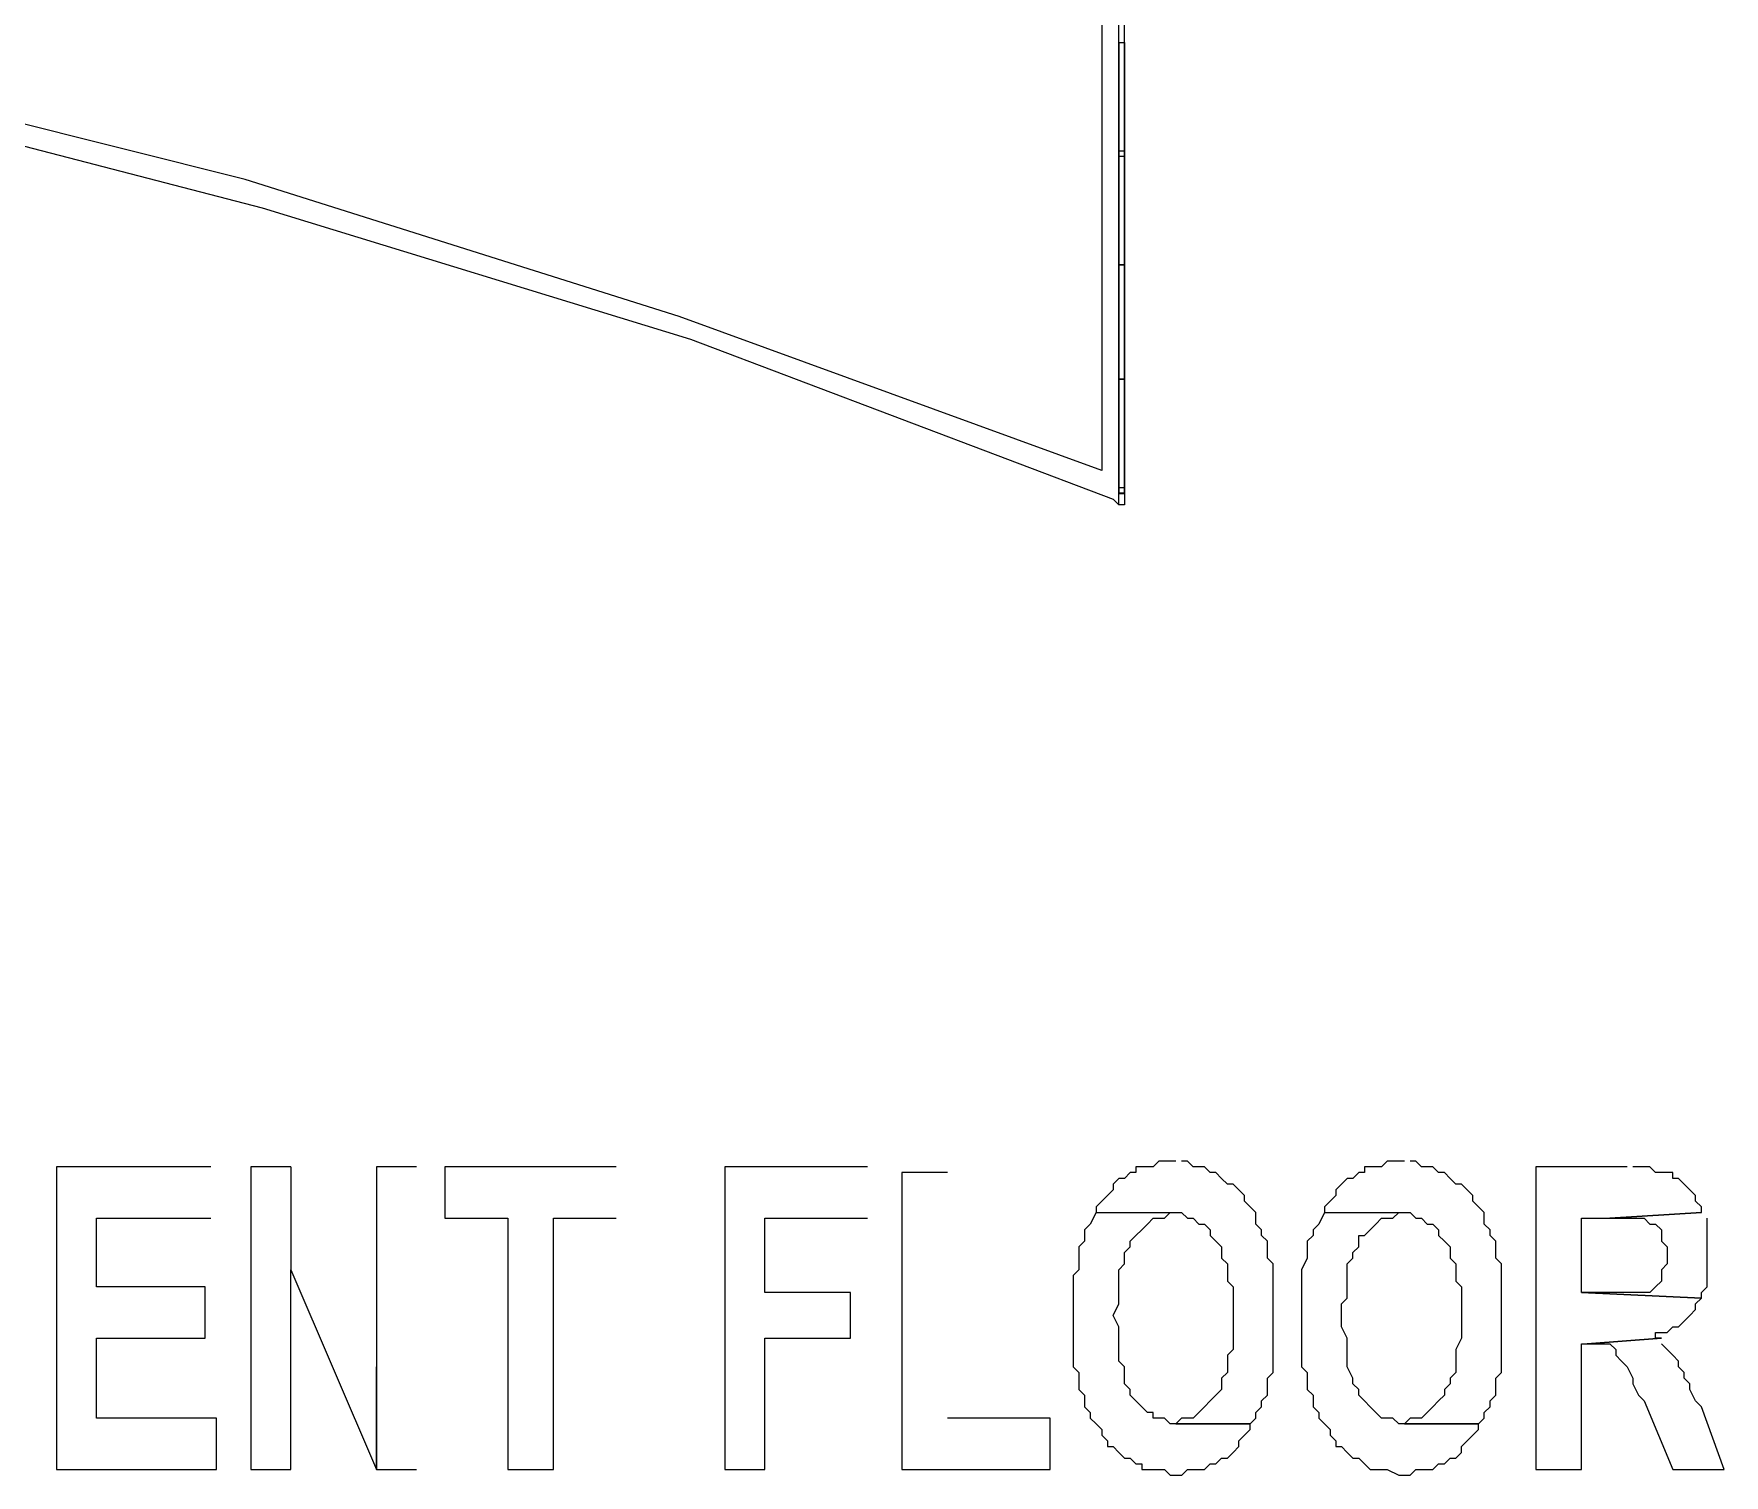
# Model space of a CAD drawing. Extents: x 0 to 97.8, y 0 to 68.3.
# Drawn here: x 77.5 to 96.3, y 7.46 to 23.5 of the extents above; entities that cross this region are included whole.
import ezdxf

# ---------------------------------------------------------------- set-up
doc = ezdxf.new("R2010")
doc.units = 0

msp = doc.modelspace()

# ---------------------------------------------------------------- linework, layer by layer
at = {"layer": 'Layer 1'}
for p, q in [((89.376349, 24.669958), (89.376349, 18.637492)), ((89.566849, 18.383492), (89.566849, 24.669958)), ((89.630402, 23.399986), (89.630402, 24.669958)), ((89.566849, 23.399986), (89.630349, 23.399986)), ((89.566849, 23.399986), (89.566849, 22.129723)), ((89.566902, 23.399986), (89.566902, 18.383492)), ((89.630349, 23.399986), (89.630349, 22.129723)), ((89.630402, 18.383492), (89.630402, 23.399986)), ((89.630402, 23.399986), (89.630402, 23.399986)), ((89.630402, 23.399986), (89.630402, 23.399986)), ((89.630428, 22.193276), (89.630428, 23.400039)), ((79.851414, 21.875697), (75.02542, 23.08246)), ((75.152182, 22.828381), (80.04194, 21.558382)), ((89.566849, 22.193302), (89.566849, 20.923304)), ((89.566928, 22.129776), (89.566928, 22.193276)), ((89.566928, 22.193276), (89.630428, 22.193276)), ((89.566928, 22.193276), (89.630428, 22.193276)), ((89.566928, 22.129776), (89.566928, 22.193276)), ((89.630349, 22.193302), (89.630349, 20.923304)), ((89.630428, 22.193276), (89.630428, 22.129776)), ((89.630428, 22.193276), (89.630428, 22.129776)), ((89.630428, 22.129776), (89.566928, 22.129776)), ((89.630428, 22.129776), (89.566928, 22.129776)), ((89.630402, 20.923383), (89.630402, 22.129882)), ((89.630428, 22.129776), (89.630428, 22.129776)), ((84.677143, 20.351699), (79.851414, 21.875697)), ((80.04194, 21.558382), (84.804434, 20.097884)), ((89.566849, 20.923383), (89.566849, 19.653385)), ((89.630402, 20.923383), (89.566902, 20.923383)), ((89.566902, 20.923383), (89.630402, 20.923383)), ((89.630349, 20.923383), (89.630349, 19.653385)), ((89.630402, 19.653438), (89.630402, 20.923436)), ((89.630402, 20.923383), (89.630402, 20.923383)), ((89.630402, 20.923383), (89.630402, 20.923383)), ((89.376402, 18.637492), (84.677143, 20.351699)), ((84.804434, 20.097884), (89.503164, 18.319887)), ((89.566849, 19.653438), (89.566849, 18.383439)), ((89.630402, 19.653438), (89.566902, 19.653438)), ((89.566902, 19.653438), (89.630402, 19.653438)), ((89.630349, 19.653438), (89.630349, 18.383439)), ((89.630402, 19.653438), (89.630402, 19.653438)), ((89.630402, 19.653438), (89.630402, 19.653438)), ((89.630428, 18.446781), (89.630428, 19.653544)), ((89.566928, 18.383545), (89.566928, 18.446781)), ((89.566928, 18.446781), (89.630428, 18.446781)), ((89.630428, 18.446781), (89.630428, 18.383545)), ((89.503164, 18.319887), (89.566928, 18.256387)), ((89.566849, 18.256387), (89.566849, 18.383386)), ((89.630428, 18.383545), (89.566928, 18.383545)), ((89.566928, 18.383254), (89.630428, 18.383254)), ((89.566928, 18.256254), (89.566928, 18.383254)), ((89.630428, 18.256254), (89.566928, 18.256254)), ((89.630428, 18.383545), (89.630428, 18.383545)), ((89.630428, 18.383254), (89.630428, 18.256254)), ((90.01119, 10.953975), (89.94769, 10.890449)), ((90.201689, 10.953975), (90.01119, 10.953975)), ((90.328689, 10.953975), (90.265189, 10.953975)), ((90.392454, 10.890449), (90.328689, 10.953975)), ((92.551345, 10.953975), (92.487845, 10.890449)), ((92.741845, 10.953975), (92.551345, 10.953975)), ((92.86858, 10.953975), (92.805345, 10.953975)), ((92.932345, 10.890449), (92.86858, 10.953975)), ((79.470309, 10.890422), (77.755811, 10.890422)), ((77.755811, 10.890422), (77.755811, 7.5249)), ((80.359413, 10.890422), (79.914649, 10.890422)), ((79.914649, 10.890422), (79.914649, 7.5249)), ((80.359413, 10.890422), (80.359413, 9.747424)), ((81.756226, 10.890422), (81.311727, 10.890422)), ((81.311727, 10.890422), (81.311727, 7.5249)), ((83.978803, 10.890422), (82.073805, 10.890422)), ((82.073805, 10.890422), (82.073805, 10.318897)), ((86.772694, 10.890422), (85.185196, 10.890422)), ((85.185196, 10.890422), (85.185196, 7.5249)), ((87.661798, 10.826843), (87.153799, 10.826843)), ((87.153799, 10.826843), (87.153799, 7.525112)), ((89.566955, 10.763184), (89.50319, 10.699949)), ((89.630455, 10.763184), (89.566955, 10.763184)), ((89.69369, 10.826949), (89.630455, 10.763184)), ((89.75719, 10.826949), (89.69369, 10.826949)), ((89.94769, 10.890449), (89.75719, 10.890449)), ((89.75719, 10.890449), (89.75719, 10.826949)), ((90.519189, 10.890449), (90.392454, 10.890449)), ((90.582689, 10.826949), (90.519189, 10.890449)), ((90.646453, 10.826949), (90.582689, 10.826949)), ((90.709953, 10.763184), (90.646453, 10.826949)), ((90.773189, 10.699949), (90.709953, 10.763184)), ((92.106846, 10.763184), (92.043081, 10.699949)), ((92.170346, 10.763184), (92.106846, 10.763184)), ((92.233845, 10.826949), (92.170346, 10.763184)), ((92.297345, 10.826949), (92.233845, 10.826949)), ((92.487845, 10.890449), (92.297345, 10.890449)), ((92.297345, 10.890449), (92.297345, 10.826949)), ((93.059344, 10.890449), (92.932345, 10.890449)), ((93.12258, 10.826949), (93.059344, 10.890449)), ((93.186344, 10.826949), (93.12258, 10.826949)), ((93.249844, 10.763184), (93.186344, 10.826949)), ((93.313344, 10.699949), (93.249844, 10.763184)), ((95.218156, 10.890422), (94.202158, 10.890422)), ((94.202158, 10.890422), (94.202158, 7.5249)), ((95.472421, 10.890422), (95.281656, 10.890422)), ((95.53563, 10.826896), (95.472421, 10.890422)), ((95.726394, 10.826896), (95.53563, 10.826896)), ((95.726394, 10.763396), (95.726394, 10.826896)), ((95.789656, 10.763396), (95.726394, 10.763396)), ((95.853129, 10.699896), (95.789656, 10.763396)), ((89.43969, 10.572949), (89.376455, 10.509185)), ((89.50319, 10.636449), (89.43969, 10.572949)), ((89.50319, 10.699949), (89.50319, 10.636449)), ((90.836688, 10.699949), (90.773189, 10.699949)), ((90.900453, 10.636449), (90.836688, 10.699949)), ((90.963953, 10.572949), (90.900453, 10.636449)), ((90.963953, 10.509185), (90.963953, 10.572949)), ((91.979846, 10.572949), (91.916346, 10.509185)), ((92.043081, 10.699949), (91.979846, 10.636449)), ((91.979846, 10.636449), (91.979846, 10.572949)), ((93.376579, 10.699949), (93.313344, 10.699949)), ((93.440344, 10.636449), (93.376579, 10.699949)), ((93.503844, 10.572949), (93.440344, 10.636449)), ((93.503844, 10.509185), (93.503844, 10.572949)), ((95.91692, 10.636423), (95.853129, 10.699896)), ((95.98042, 10.572923), (95.91692, 10.636423)), ((95.98042, 10.509423), (95.98042, 10.572923)), ((89.312849, 10.382449), (89.249349, 10.255423)), ((89.376455, 10.509185), (89.312955, 10.445949)), ((89.312955, 10.445949), (89.312955, 10.382449)), ((89.312955, 10.382449), (90.265189, 10.382449)), ((90.074848, 10.318923), (90.138348, 10.382449)), ((90.138348, 10.382449), (90.201583, 10.382449)), ((90.265189, 10.382449), (90.328689, 10.31895)), ((91.027188, 10.445949), (90.963953, 10.509185)), ((91.090688, 10.382449), (91.027188, 10.445949)), ((91.090688, 10.255185), (91.090688, 10.382449)), ((91.85274, 10.382449), (91.78924, 10.255423)), ((91.916346, 10.509185), (91.852846, 10.445949)), ((91.852846, 10.445949), (91.852846, 10.382449)), ((91.852846, 10.382449), (92.805345, 10.382449)), ((92.614739, 10.318923), (92.678239, 10.382449)), ((92.678239, 10.382449), (92.741739, 10.382449)), ((92.805345, 10.382449), (92.86858, 10.31895)), ((93.567344, 10.445949), (93.503844, 10.509185)), ((93.630579, 10.382449), (93.567344, 10.445949)), ((93.630579, 10.255185), (93.630579, 10.382449)), ((95.027657, 10.318897), (96.043655, 10.382397)), ((96.043708, 10.382449), (95.02771, 10.318923)), ((96.043655, 10.445896), (95.98042, 10.509423)), ((96.043655, 10.382397), (96.043655, 10.445896)), ((78.20031, 9.556898), (78.20031, 10.318897)), ((78.20031, 10.318897), (79.470309, 10.318897)), ((82.073805, 10.318897), (82.772304, 10.318897)), ((82.772304, 10.318897), (82.772304, 7.5249)), ((83.280304, 7.5249), (83.280304, 10.318897)), ((83.280304, 10.318897), (83.978803, 10.318897)), ((85.62996, 9.493398), (85.62996, 10.318897)), ((85.62996, 10.318897), (86.772694, 10.318897)), ((89.249349, 10.255423), (89.185849, 10.191923)), ((89.185849, 10.191923), (89.185849, 10.064923)), ((89.757349, 10.128423), (89.820849, 10.191923)), ((89.820849, 10.191923), (89.884348, 10.255423)), ((89.884348, 10.255423), (89.947584, 10.318923)), ((89.947584, 10.318923), (90.074848, 10.318923)), ((90.328689, 10.31895), (90.392454, 10.31895)), ((90.392454, 10.31895), (90.455689, 10.255185)), ((90.455689, 10.255185), (90.519189, 10.255185)), ((90.519189, 10.255185), (90.582689, 10.19195)), ((90.582689, 10.19195), (90.582689, 10.12845)), ((91.154453, 10.19195), (91.090688, 10.255185)), ((91.154453, 10.12845), (91.154453, 10.19195)), ((91.78924, 10.255423), (91.726005, 10.191923)), ((91.726005, 10.191923), (91.726005, 10.128423)), ((92.297504, 10.128423), (92.360739, 10.191923)), ((92.360739, 10.191923), (92.424239, 10.255423)), ((92.424239, 10.255423), (92.487739, 10.318923)), ((92.487739, 10.318923), (92.614739, 10.318923)), ((92.86858, 10.31895), (92.932345, 10.31895)), ((92.932345, 10.31895), (92.995845, 10.255185)), ((92.995845, 10.255185), (93.059344, 10.255185)), ((93.059344, 10.255185), (93.12258, 10.19195)), ((93.12258, 10.19195), (93.12258, 10.12845)), ((93.694344, 10.19195), (93.630579, 10.255185)), ((93.694344, 10.12845), (93.694344, 10.19195)), ((94.710131, 9.493398), (94.710131, 10.318897)), ((94.710131, 10.318897), (95.027657, 10.318897)), ((95.02771, 10.318923), (95.408974, 10.318923)), ((95.408974, 10.318923), (95.472474, 10.255423)), ((95.472474, 10.255423), (95.535709, 10.255423)), ((95.535709, 10.255423), (95.599209, 10.191923)), ((95.599209, 10.191923), (95.599209, 10.064923)), ((96.107208, 9.937924), (96.107208, 10.318923)), ((89.185849, 10.064923), (89.122349, 10.00145)), ((89.122349, 10.00145), (89.122349, 9.747424)), ((89.630349, 9.937924), (89.693584, 10.00145)), ((89.693584, 10.064923), (89.757349, 10.128423)), ((89.693584, 10.00145), (89.693584, 10.064923)), ((90.582689, 10.12845), (90.646453, 10.06495)), ((90.646453, 10.06495), (90.709953, 10.001185)), ((90.709953, 10.001185), (90.709953, 9.87445)), ((91.217953, 10.06495), (91.154453, 10.12845)), ((91.217953, 9.87445), (91.217953, 10.06495)), ((91.726005, 10.128423), (91.66224, 10.064923)), ((91.66224, 10.064923), (91.66224, 9.874424)), ((92.17024, 9.937924), (92.23374, 10.00145)), ((92.23374, 10.00145), (92.23374, 10.128423)), ((92.23374, 10.128423), (92.297504, 10.128423)), ((93.12258, 10.12845), (93.186344, 10.06495)), ((93.186344, 10.06495), (93.249844, 10.001185)), ((93.249844, 10.001185), (93.249844, 9.87445)), ((93.757844, 10.06495), (93.694344, 10.12845)), ((93.757844, 9.87445), (93.757844, 10.06495)), ((95.599209, 10.064923), (95.662973, 10.00145)), ((95.662973, 10.00145), (95.662973, 9.810924)), ((89.566849, 9.747424), (89.630349, 9.810924)), ((89.630349, 9.810924), (89.630349, 9.937924)), ((90.709953, 9.87445), (90.773189, 9.81095)), ((90.773189, 9.81095), (90.773189, 9.62045)), ((91.281188, 9.81095), (91.217953, 9.87445)), ((91.281188, 8.604452), (91.281188, 9.81095)), ((91.66224, 9.874424), (91.59874, 9.747424)), ((92.10674, 9.810924), (92.17024, 9.874424)), ((92.10674, 9.42966), (92.10674, 9.810924)), ((92.17024, 9.874424), (92.17024, 9.937924)), ((93.249844, 9.87445), (93.313344, 9.81095)), ((93.313344, 9.81095), (93.313344, 9.62045)), ((93.821343, 9.81095), (93.757844, 9.87445)), ((93.821343, 8.604452), (93.821343, 9.81095)), ((95.662973, 9.810924), (95.599209, 9.747424)), ((96.107208, 9.556924), (96.107208, 9.937924)), ((80.359413, 7.5249), (80.359413, 9.747424)), ((80.359413, 9.747424), (81.311912, 7.5249)), ((89.122349, 9.747424), (89.058849, 9.683924)), ((89.058849, 9.683924), (89.058849, 9.17566)), ((89.566849, 9.366424), (89.566849, 9.747424)), ((90.773189, 9.62045), (90.836688, 9.55695)), ((91.59874, 9.747424), (91.59874, 9.17566)), ((93.313344, 9.62045), (93.376579, 9.55695)), ((95.599209, 9.62045), (95.535709, 9.556924)), ((95.599209, 9.747424), (95.599209, 9.62045)), ((79.406809, 9.556898), (78.20031, 9.556898)), ((79.406809, 8.985425), (79.406809, 9.556898)), ((86.582194, 9.493398), (85.62996, 9.493398)), ((86.582194, 8.985425), (86.582194, 9.493398)), ((90.836688, 9.55695), (90.836688, 8.858451)), ((92.04324, 9.366424), (92.10674, 9.42966)), ((93.376579, 9.55695), (93.376579, 8.985451)), ((96.043655, 9.429633), (94.710131, 9.493398)), ((95.472474, 9.493424), (94.71021, 9.493424)), ((94.71021, 9.493424), (96.043708, 9.42966)), ((95.535709, 9.556924), (95.472474, 9.493424)), ((95.98042, 9.366424), (96.043655, 9.429633)), ((96.043708, 9.493424), (96.107208, 9.556924)), ((96.043708, 9.42966), (96.043708, 9.493424)), ((89.503349, 9.239424), (89.566849, 9.366424)), ((89.566849, 9.112425), (89.503349, 9.239424)), ((92.04324, 9.239424), (92.04324, 9.366424)), ((92.04324, 9.112425), (92.04324, 9.239424)), ((95.853129, 9.175898), (95.91692, 9.239398)), ((95.91692, 9.239398), (95.98042, 9.302924)), ((95.98042, 9.302924), (95.98042, 9.366424)), ((89.058849, 9.17566), (89.058849, 8.667925)), ((89.566849, 8.731425), (89.566849, 9.112425)), ((91.59874, 9.17566), (91.59874, 8.667925)), ((92.10674, 8.985425), (92.04324, 9.112425)), ((95.53563, 8.985425), (95.53563, 9.048925)), ((95.53563, 9.048925), (95.662921, 9.048925)), ((95.662921, 9.048925), (95.726394, 9.112398)), ((95.726394, 9.112398), (95.789656, 9.112398)), ((95.789656, 9.112398), (95.853129, 9.175898)), ((78.20031, 8.096399), (78.20031, 8.985425)), ((78.20031, 8.985425), (79.406809, 8.985425)), ((85.62996, 7.5249), (85.62996, 8.985425)), ((85.62996, 8.985425), (86.582194, 8.985425)), ((90.836688, 8.858451), (90.773189, 8.794951)), ((92.10674, 8.667925), (92.10674, 8.985425)), ((93.376579, 8.985451), (93.313344, 8.858451)), ((93.313344, 8.858451), (93.313344, 8.604452)), ((94.710131, 7.5249), (94.710131, 8.921925)), ((94.710131, 8.921925), (94.773631, 8.921925)), ((94.773631, 8.921925), (95.59913, 8.985425)), ((95.599288, 8.985372), (94.773789, 8.921845)), ((94.773789, 8.921845), (95.027789, 8.921845)), ((95.027789, 8.921845), (95.091289, 8.858637)), ((95.091289, 8.858637), (95.091289, 8.794872)), ((95.59913, 8.985425), (95.53563, 8.985425)), ((95.662788, 8.858637), (95.599288, 8.921845)), ((95.726288, 8.794872), (95.662788, 8.858637)), ((81.311912, 7.5249), (81.311912, 8.667925)), ((89.058849, 8.667925), (89.122349, 8.604425)), ((89.630349, 8.667925), (89.566849, 8.731425)), ((89.630349, 8.477425), (89.630349, 8.667925)), ((90.773189, 8.794951), (90.773189, 8.604452)), ((91.59874, 8.667925), (91.66224, 8.604425)), ((92.17024, 8.540925), (92.10674, 8.667925)), ((95.091289, 8.794872), (95.154789, 8.731372)), ((95.154789, 8.731372), (95.218289, 8.667872)), ((95.218289, 8.667872), (95.281789, 8.540846)), ((95.789788, 8.731372), (95.726288, 8.794872)), ((95.789788, 8.667872), (95.789788, 8.731372)), ((95.853288, 8.604637), (95.789788, 8.667872)), ((89.122349, 8.604425), (89.122349, 8.413952)), ((89.693584, 8.413952), (89.630349, 8.477425)), ((90.773189, 8.604452), (90.709953, 8.540952)), ((90.709953, 8.540952), (90.709953, 8.413687)), ((91.217953, 8.540952), (91.281188, 8.604452)), ((91.217953, 8.350452), (91.217953, 8.540952)), ((91.66224, 8.604425), (91.66224, 8.413952)), ((92.17024, 8.477425), (92.17024, 8.540925)), ((92.23374, 8.413952), (92.17024, 8.477425)), ((93.249844, 8.477452), (93.186344, 8.413687)), ((93.313344, 8.604452), (93.249844, 8.540952)), ((93.249844, 8.540952), (93.249844, 8.477452)), ((93.757844, 8.540952), (93.821343, 8.604452)), ((93.757844, 8.350452), (93.757844, 8.540952)), ((95.281789, 8.540846), (95.281789, 8.477346)), ((95.281789, 8.477346), (95.345289, 8.350611)), ((95.853288, 8.540846), (95.853288, 8.604637)), ((95.916788, 8.477346), (95.853288, 8.540846)), ((95.916788, 8.413846), (95.916788, 8.477346)), ((89.122349, 8.413952), (89.185849, 8.350426)), ((89.185849, 8.350426), (89.185849, 8.223426)), ((89.693584, 8.350426), (89.693584, 8.413952)), ((89.757349, 8.286926), (89.693584, 8.350426)), ((89.820849, 8.223426), (89.757349, 8.286926)), ((90.582689, 8.286952), (90.519189, 8.223452)), ((90.646453, 8.350452), (90.582689, 8.286952)), ((90.709953, 8.413687), (90.646453, 8.350452)), ((91.154453, 8.286952), (91.217953, 8.350452)), ((91.154453, 8.223452), (91.154453, 8.286952)), ((91.66224, 8.413952), (91.726005, 8.350426)), ((91.726005, 8.350426), (91.726005, 8.223426)), ((92.23374, 8.350426), (92.23374, 8.413952)), ((92.297504, 8.286926), (92.23374, 8.350426)), ((92.360739, 8.223426), (92.297504, 8.286926)), ((93.12258, 8.286952), (93.059344, 8.223452)), ((93.186344, 8.350452), (93.12258, 8.286952)), ((93.186344, 8.413687), (93.186344, 8.350452)), ((93.694344, 8.286952), (93.757844, 8.350452)), ((93.694344, 8.223452), (93.694344, 8.286952)), ((95.345289, 8.350611), (95.408789, 8.286873)), ((95.408789, 8.286873), (95.726288, 7.524874)), ((95.980288, 8.286873), (95.916788, 8.413846)), ((96.043788, 8.223373), (95.980288, 8.286873)), ((79.533809, 8.096399), (78.20031, 8.096399)), ((79.533809, 7.5249), (79.533809, 8.096399)), ((88.804797, 8.096611), (87.661798, 8.096611)), ((88.804797, 7.525112), (88.804797, 8.096611)), ((89.185849, 8.223426), (89.249349, 8.159926)), ((89.249349, 8.159926), (89.249349, 8.096426)), ((89.249349, 8.096426), (89.312849, 8.032952)), ((89.884348, 8.159926), (89.820849, 8.223426)), ((89.947584, 8.159926), (89.884348, 8.159926)), ((89.947584, 8.096426), (89.947584, 8.159926)), ((90.074848, 8.096426), (89.947584, 8.096426)), ((90.138348, 8.032952), (90.074848, 8.096426)), ((90.265189, 8.096452), (90.201689, 8.032952)), ((90.392454, 8.096452), (90.265189, 8.096452)), ((90.455689, 8.159688), (90.392454, 8.096452)), ((90.519189, 8.223452), (90.455689, 8.159688)), ((91.027188, 8.032952), (91.090688, 8.096452)), ((91.090688, 8.159688), (91.154453, 8.223452)), ((91.090688, 8.096452), (91.090688, 8.159688)), ((91.726005, 8.223426), (91.78924, 8.159926)), ((91.78924, 8.159926), (91.78924, 8.096426)), ((91.78924, 8.096426), (91.85274, 8.032952)), ((92.424239, 8.159926), (92.360739, 8.223426)), ((92.487739, 8.096426), (92.424239, 8.159926)), ((92.614739, 8.096426), (92.487739, 8.096426)), ((92.678239, 8.032952), (92.614739, 8.096426)), ((92.805345, 8.096452), (92.741845, 8.032952)), ((92.932345, 8.096452), (92.805345, 8.096452)), ((92.995845, 8.159688), (92.932345, 8.096452)), ((93.059344, 8.223452), (92.995845, 8.159688)), ((93.567344, 8.032952), (93.630579, 8.096452)), ((93.630579, 8.159688), (93.694344, 8.223452)), ((93.630579, 8.096452), (93.630579, 8.159688)), ((96.297787, 7.524874), (96.043788, 8.223373)), ((89.312849, 8.032952), (89.376349, 7.969426)), ((89.376349, 7.969426), (89.376349, 7.905926)), ((89.376349, 7.905926), (89.439584, 7.842162)), ((91.027082, 8.032952), (90.138348, 8.032952)), ((90.201689, 8.032952), (91.027188, 8.032952)), ((90.900347, 7.842162), (90.963847, 7.905926)), ((90.963847, 7.905926), (91.027082, 7.969426)), ((91.027082, 7.969426), (91.027082, 8.032952)), ((91.85274, 8.032952), (91.91624, 7.969426)), ((91.91624, 7.969426), (91.91624, 7.905926)), ((91.91624, 7.905926), (91.97974, 7.842162)), ((93.567238, 8.032952), (92.678239, 8.032952)), ((92.741845, 8.032952), (93.567344, 8.032952)), ((93.440238, 7.842162), (93.503738, 7.905926)), ((93.503738, 7.905926), (93.567238, 7.969426)), ((93.567238, 7.969426), (93.567238, 8.032952)), ((89.439584, 7.842162), (89.439584, 7.778926)), ((89.439584, 7.778926), (89.503349, 7.778926)), ((89.503349, 7.778926), (89.566849, 7.715426)), ((89.566849, 7.715426), (89.630349, 7.651926)), ((90.773347, 7.651926), (90.836847, 7.715426)), ((90.836847, 7.715426), (90.900347, 7.778926)), ((90.900347, 7.778926), (90.900347, 7.842162)), ((91.97974, 7.842162), (91.97974, 7.778926)), ((91.97974, 7.778926), (92.04324, 7.778926)), ((92.04324, 7.778926), (92.10674, 7.715426)), ((92.10674, 7.715426), (92.17024, 7.651926)), ((93.313503, 7.651926), (93.376738, 7.715426)), ((93.376738, 7.778926), (93.440238, 7.842162)), ((93.376738, 7.715426), (93.376738, 7.778926)), ((77.755811, 7.5249), (79.533809, 7.5249)), ((79.914649, 7.5249), (80.359413, 7.5249)), ((81.311727, 7.5249), (81.756226, 7.5249)), ((82.772304, 7.5249), (83.280304, 7.5249)), ((85.185196, 7.5249), (85.62996, 7.5249)), ((87.153799, 7.525112), (88.804797, 7.525112)), ((89.630349, 7.651926), (89.693584, 7.651926)), ((89.693584, 7.651926), (89.757349, 7.588162)), ((89.757349, 7.588162), (89.820849, 7.588162)), ((89.820849, 7.588162), (89.820849, 7.524927)), ((89.820849, 7.524927), (90.074848, 7.524927)), ((90.074848, 7.524927), (90.138348, 7.461427)), ((90.265348, 7.461427), (90.328848, 7.524927)), ((90.328848, 7.524927), (90.519348, 7.524927)), ((90.519348, 7.524927), (90.582848, 7.588162)), ((90.582848, 7.588162), (90.646347, 7.588162)), ((90.646347, 7.588162), (90.709847, 7.651926)), ((90.709847, 7.651926), (90.773347, 7.651926)), ((92.17024, 7.651926), (92.23374, 7.651926)), ((92.23374, 7.651926), (92.297504, 7.588162)), ((92.297504, 7.588162), (92.360739, 7.524927)), ((92.360739, 7.524927), (92.551504, 7.524927)), ((92.551504, 7.524927), (92.678239, 7.461427)), ((92.805503, 7.461427), (92.868739, 7.524927)), ((92.868739, 7.524927), (93.059503, 7.524927)), ((93.059503, 7.524927), (93.122739, 7.588162)), ((93.122739, 7.588162), (93.186238, 7.588162)), ((93.186238, 7.588162), (93.249738, 7.651926)), ((93.249738, 7.651926), (93.313503, 7.651926)), ((94.202158, 7.5249), (94.710131, 7.5249)), ((95.726288, 7.524874), (96.297787, 7.524874)), ((90.138348, 7.461427), (90.265348, 7.461427)), ((92.678239, 7.461427), (92.805503, 7.461427))]:
    msp.add_line(p, q, dxfattribs=at)

doc.saveas('drawing.dxf')
